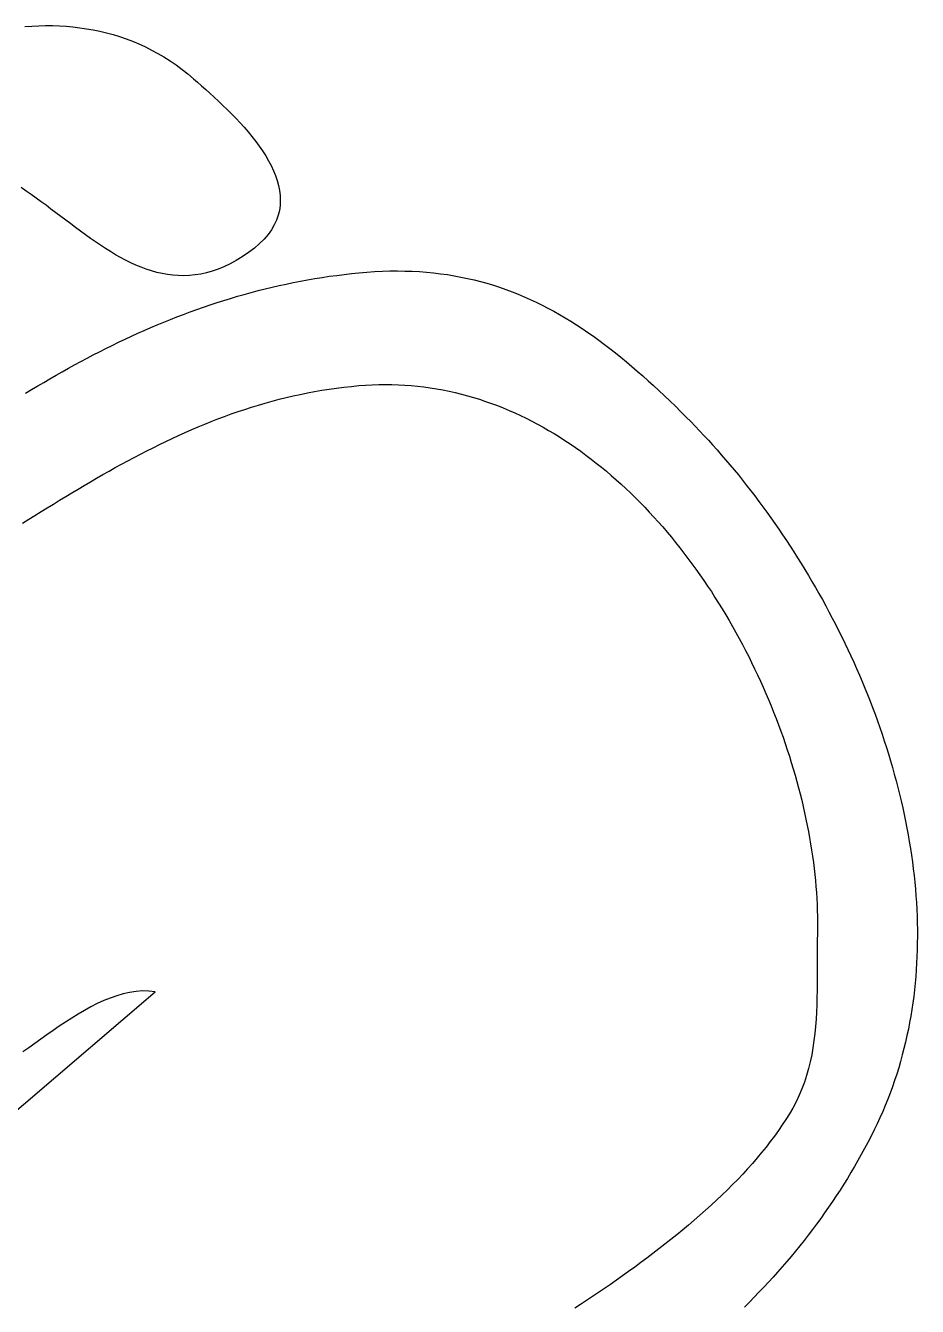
# Model space of a CAD drawing. Header units: millimetres. Extents: x 26 to 701, y 23 to 715.
# Drawn here: x 541.7 to 664.3, y 453.4 to 629.5 of the extents above; entities that cross this region are included whole.
import ezdxf

# ---------------------------------------------------------------- set-up
doc = ezdxf.new("R2010")
doc.units = ezdxf.units.MM
doc.layers.add('0_0_0', color=3, linetype='Continuous')

msp = doc.modelspace()

# ---------------------------------------------------------------- linework, layer by layer
at = {"layer": '0_0_0'}
for points in [[(541.62, 629.34), (542.57, 629.41), (543.52, 629.45), (544.46, 629.46), (545.41, 629.46), (546.35, 629.42), (547.29, 629.37), (548.22, 629.29), (549.15, 629.18), (550.08, 629.04), (551, 628.88), (551.92, 628.69), (552.83, 628.47), (553.74, 628.23), (554.64, 627.95), (555.53, 627.64), (556.42, 627.31), (557.29, 626.94), (558.17, 626.54), (559.03, 626.11), (559.88, 625.64), (560.73, 625.15), (561.56, 624.62), (562.39, 624.05), (563.21, 623.45), (564.01, 622.82), (564.81, 622.15), (565.35, 621.68), (565.9, 621.19), (566.47, 620.68), (567.05, 620.16), (567.64, 619.62), (568.24, 619.07), (568.83, 618.5), (569.43, 617.92), (570.02, 617.33), (570.61, 616.72), (571.19, 616.11), (571.75, 615.48), (572.3, 614.85), (572.83, 614.2), (573.34, 613.55), (573.83, 612.89), (574.29, 612.23), (574.72, 611.56), (575.11, 610.88), (575.47, 610.21), (575.79, 609.52), (576.07, 608.84), (576.3, 608.16), (576.49, 607.47), (576.62, 606.78), (576.7, 606.1), (576.72, 605.42), (576.69, 604.74), (576.59, 604.06), (576.42, 603.39), (576.19, 602.72), (575.88, 602.06), (575.5, 601.4), (575.04, 600.76), (574.5, 600.12), (573.88, 599.49), (573.17, 598.87), (572.37, 598.26), (571.48, 597.66), (570.64, 597.15), (569.81, 596.71), (568.98, 596.32), (568.17, 595.99), (567.36, 595.71), (566.57, 595.48), (565.78, 595.31), (565, 595.19), (564.23, 595.11), (563.46, 595.08), (562.7, 595.09), (561.95, 595.14), (561.21, 595.24), (560.47, 595.37), (559.74, 595.54), (559.01, 595.74), (558.29, 595.98), (557.58, 596.24), (556.87, 596.54), (556.16, 596.86), (555.46, 597.21), (554.76, 597.58), (554.06, 597.97), (553.37, 598.39), (552.68, 598.82), (551.99, 599.27), (551.31, 599.73), (550.63, 600.21), (549.94, 600.69), (549.26, 601.19), (548.59, 601.69), (547.91, 602.2), (547.23, 602.71), (546.55, 603.23), (545.87, 603.74), (545.19, 604.25), (544.52, 604.76), (543.83, 605.26), (543.15, 605.76), (542.47, 606.25), (541.78, 606.72), (541.09, 607.19)], [(541.69, 578.92), (542.53, 579.43), (543.37, 579.93), (544.21, 580.42), (545.05, 580.91), (545.9, 581.4), (546.74, 581.88), (547.59, 582.35), (548.45, 582.82), (549.3, 583.28), (550.16, 583.74), (551.02, 584.19), (551.89, 584.63), (552.76, 585.07), (553.63, 585.5), (554.5, 585.93), (555.38, 586.34), (556.26, 586.75), (557.14, 587.16), (558.03, 587.55), (558.92, 587.94), (559.81, 588.32), (560.71, 588.69), (561.61, 589.06), (562.51, 589.42), (563.42, 589.77), (564.33, 590.11), (565.25, 590.44), (566.16, 590.76), (567.09, 591.08), (568.02, 591.39), (568.95, 591.68), (569.88, 591.97), (570.82, 592.25), (571.77, 592.52), (572.72, 592.78), (573.67, 593.03), (574.63, 593.28), (575.59, 593.51), (576.56, 593.73), (577.53, 593.94), (578.51, 594.14), (579.49, 594.34), (580.48, 594.52), (581.47, 594.69), (582.46, 594.85), (583.46, 595), (584.47, 595.13), (585.48, 595.26), (586.5, 595.37), (587.52, 595.48), (588.61, 595.57), (589.69, 595.64), (590.75, 595.7), (591.79, 595.73), (592.83, 595.73), (593.84, 595.72), (594.85, 595.69), (595.84, 595.64), (596.82, 595.56), (597.79, 595.47), (598.75, 595.36), (599.69, 595.23), (600.62, 595.07), (601.55, 594.9), (602.46, 594.71), (603.36, 594.51), (604.25, 594.28), (605.13, 594.04), (606.01, 593.77), (606.87, 593.49), (607.73, 593.19), (608.57, 592.88), (609.41, 592.55), (610.25, 592.2), (611.07, 591.83), (611.89, 591.45), (612.7, 591.05), (613.5, 590.63), (614.3, 590.2), (615.09, 589.76), (615.88, 589.29), (616.66, 588.82), (617.44, 588.32), (618.22, 587.82), (618.99, 587.29), (619.75, 586.76), (620.51, 586.21), (621.27, 585.64), (622.03, 585.07), (622.78, 584.47), (623.54, 583.87), (624.29, 583.25), (625.04, 582.62), (625.78, 581.98), (626.53, 581.32), (627.28, 580.65), (628.02, 579.97), (628.77, 579.28), (629.52, 578.57), (630.27, 577.86), (631.02, 577.13), (631.77, 576.39), (632.52, 575.64), (633.13, 575.03), (633.74, 574.4), (634.35, 573.76), (634.95, 573.12), (635.56, 572.47), (636.15, 571.81), (636.75, 571.14), (637.34, 570.47), (637.93, 569.78), (638.52, 569.09), (639.1, 568.4), (639.68, 567.69), (640.25, 566.98), (640.82, 566.26), (641.39, 565.53), (641.95, 564.8), (642.51, 564.06), (643.06, 563.31), (643.61, 562.56), (644.15, 561.8), (644.69, 561.03), (645.23, 560.26), (645.76, 559.48), (646.28, 558.7), (646.8, 557.9), (647.32, 557.11), (647.82, 556.31), (648.33, 555.5), (648.83, 554.69), (649.32, 553.87), (649.8, 553.05), (650.28, 552.22), (650.76, 551.39), (651.23, 550.55), (651.69, 549.71), (652.14, 548.86), (652.59, 548.01), (653.03, 547.16), (653.47, 546.3), (653.9, 545.43), (654.32, 544.56), (654.74, 543.69), (655.14, 542.82), (655.54, 541.94), (655.94, 541.06), (656.32, 540.17), (656.7, 539.28), (657.07, 538.39), (657.43, 537.5), (657.78, 536.6), (658.13, 535.7), (658.47, 534.8), (658.8, 533.89), (659.12, 532.98), (659.43, 532.07), (659.74, 531.16), (660.03, 530.24), (660.32, 529.33), (660.59, 528.41), (660.86, 527.49), (661.12, 526.57), (661.37, 525.64), (661.61, 524.72), (661.84, 523.79), (662.06, 522.87), (662.28, 521.94), (662.48, 521.01), (662.67, 520.08), (662.85, 519.15), (663.02, 518.22), (663.18, 517.29), (663.33, 516.35), (663.47, 515.42), (663.6, 514.49), (663.72, 513.56), (663.83, 512.63), (663.93, 511.69), (664.01, 510.76), (664.09, 509.83), (664.15, 508.9), (664.2, 507.97), (664.24, 507.04), (664.27, 506.12), (664.29, 505.19), (664.29, 504.27), (664.28, 503.34), (664.26, 502.42), (664.23, 501.5), (664.19, 500.58), (664.13, 499.66), (664.06, 498.75), (663.98, 497.83), (663.89, 496.92), (663.78, 496.01), (663.66, 495.1), (663.53, 494.2), (663.38, 493.3), (663.22, 492.4), (663.05, 491.5), (662.86, 490.61), (662.66, 489.72), (662.45, 488.83), (662.22, 487.95), (661.98, 487.07), (661.72, 486.19), (661.45, 485.32), (661.16, 484.45), (660.86, 483.59), (660.55, 482.72), (660.22, 481.87), (659.88, 481.01), (659.52, 480.17), (659.15, 479.32), (658.76, 478.48), (658.35, 477.65), (657.92, 476.79), (657.49, 475.94), (657.04, 475.1), (656.58, 474.26), (656.12, 473.43), (655.64, 472.61), (655.16, 471.79), (654.67, 470.98), (654.17, 470.17), (653.66, 469.38), (653.14, 468.58), (652.62, 467.8), (652.09, 467.02), (651.54, 466.24), (651, 465.47), (650.44, 464.71), (649.87, 463.95), (649.3, 463.2), (648.72, 462.46), (648.13, 461.72), (647.54, 460.99), (646.94, 460.26), (646.33, 459.54), (645.71, 458.82), (645.08, 458.11), (644.45, 457.41), (643.82, 456.71), (643.17, 456.01), (642.52, 455.33), (641.86, 454.64), (641.2, 453.97), (640.52, 453.29)], [(541.3, 561.07), (542.15, 561.6), (542.99, 562.12), (543.84, 562.65), (544.68, 563.17), (545.53, 563.69), (546.37, 564.21), (547.22, 564.73), (548.07, 565.24), (548.92, 565.75), (549.77, 566.25), (550.62, 566.75), (551.47, 567.24), (552.32, 567.73), (553.18, 568.22), (554.04, 568.7), (554.9, 569.17), (555.76, 569.64), (556.62, 570.1), (557.49, 570.55), (558.36, 571), (559.23, 571.44), (560.11, 571.88), (560.99, 572.3), (561.87, 572.72), (562.75, 573.13), (563.64, 573.53), (564.54, 573.92), (565.43, 574.31), (566.33, 574.68), (567.24, 575.04), (568.15, 575.4), (569.06, 575.74), (569.98, 576.08), (570.91, 576.4), (571.84, 576.71), (572.77, 577.01), (573.71, 577.3), (574.66, 577.58), (575.61, 577.84), (576.56, 578.09), (577.53, 578.33), (578.5, 578.56), (579.47, 578.77), (580.45, 578.97), (581.44, 579.16), (582.44, 579.33), (583.44, 579.49), (584.45, 579.63), (585.47, 579.76), (586.49, 579.87), (587.52, 579.97), (588.44, 580.04), (589.35, 580.09), (590.26, 580.12), (591.16, 580.13), (592.06, 580.12), (592.95, 580.09), (593.84, 580.04), (594.72, 579.98), (595.6, 579.89), (596.47, 579.79), (597.34, 579.67), (598.21, 579.53), (599.06, 579.38), (599.92, 579.2), (600.77, 579.01), (601.61, 578.81), (602.45, 578.58), (603.28, 578.34), (604.11, 578.09), (604.93, 577.81), (605.75, 577.53), (606.56, 577.22), (607.36, 576.9), (608.16, 576.57), (608.96, 576.22), (609.75, 575.86), (610.53, 575.48), (611.31, 575.09), (612.08, 574.68), (612.84, 574.26), (613.6, 573.82), (614.35, 573.37), (615.1, 572.91), (615.84, 572.44), (616.58, 571.95), (617.3, 571.45), (618.03, 570.94), (618.74, 570.42), (619.45, 569.88), (620.15, 569.33), (620.85, 568.77), (621.54, 568.2), (622.22, 567.62), (622.9, 567.02), (623.57, 566.42), (624.23, 565.81), (624.89, 565.18), (625.53, 564.55), (626.18, 563.9), (626.81, 563.25), (627.44, 562.59), (628.06, 561.91), (628.67, 561.23), (629.28, 560.54), (629.88, 559.84), (630.47, 559.13), (631.05, 558.42), (631.63, 557.69), (632.2, 556.96), (632.76, 556.22), (633.31, 555.48), (633.86, 554.72), (634.4, 553.96), (634.93, 553.2), (635.45, 552.42), (635.97, 551.65), (636.47, 550.86), (636.97, 550.07), (637.46, 549.27), (637.95, 548.47), (638.42, 547.66), (638.89, 546.85), (639.35, 546.03), (639.8, 545.21), (640.24, 544.39), (640.67, 543.56), (641.1, 542.72), (641.51, 541.89), (641.92, 541.04), (642.32, 540.2), (642.71, 539.35), (643.09, 538.5), (643.46, 537.65), (643.83, 536.8), (644.18, 535.94), (644.53, 535.08), (644.86, 534.22), (645.19, 533.36), (645.51, 532.49), (645.82, 531.63), (646.12, 530.76), (646.41, 529.9), (646.69, 529.03), (646.96, 528.16), (647.23, 527.29), (647.48, 526.43), (647.72, 525.56), (647.96, 524.7), (648.18, 523.83), (648.39, 522.97), (648.6, 522.1), (648.79, 521.24), (648.98, 520.38), (649.15, 519.52), (649.32, 518.67), (649.47, 517.82), (649.62, 516.96), (649.75, 516.12), (649.88, 515.27), (649.99, 514.43), (650.09, 513.59), (650.19, 512.76), (650.27, 511.92), (650.34, 511.1), (650.41, 510.27), (650.46, 509.45), (650.5, 508.64), (650.53, 507.83), (650.55, 507.03), (650.55, 506.23), (650.55, 505.44), (650.54, 504.65), (650.52, 503.69), (650.51, 502.72), (650.51, 501.75), (650.51, 500.77), (650.51, 499.79), (650.51, 498.8), (650.51, 497.81), (650.5, 496.82), (650.48, 495.83), (650.45, 494.84), (650.41, 493.85), (650.36, 492.86), (650.28, 491.88), (650.19, 490.9), (650.07, 489.92), (649.93, 488.95), (649.77, 487.99), (649.57, 487.03), (649.34, 486.09), (649.07, 485.15), (648.77, 484.23), (648.43, 483.31), (648.05, 482.41), (647.63, 481.52), (647.16, 480.65), (646.7, 479.87), (646.22, 479.1), (645.72, 478.33), (645.19, 477.56), (644.64, 476.8), (644.07, 476.04), (643.49, 475.29), (642.88, 474.54), (642.26, 473.79), (641.61, 473.05), (640.95, 472.31), (640.28, 471.58), (639.59, 470.85), (638.88, 470.13), (638.17, 469.41), (637.43, 468.7), (636.69, 467.99), (635.94, 467.29), (635.17, 466.6), (634.4, 465.91), (633.61, 465.23), (632.82, 464.56), (632.02, 463.89), (631.21, 463.22), (630.4, 462.57), (629.58, 461.92), (628.76, 461.28), (627.93, 460.64), (627.1, 460.02), (626.27, 459.4), (625.43, 458.79), (624.6, 458.18), (623.77, 457.59), (622.93, 457), (622.1, 456.42), (621.27, 455.85), (620.45, 455.29), (619.62, 454.74), (618.81, 454.19), (617.99, 453.66), (617.19, 453.13)], [(536.95, 477.36), (559.52, 496.65), (558.65, 496.74), (557.77, 496.75), (556.89, 496.68), (556.01, 496.55), (555.12, 496.35), (554.23, 496.09), (553.34, 495.78), (552.46, 495.42), (551.57, 495.01), (550.69, 494.56), (549.81, 494.08), (548.93, 493.56), (548.06, 493.02), (547.2, 492.46), (546.34, 491.89), (545.48, 491.3), (544.64, 490.71), (543.8, 490.11), (542.98, 489.52), (542.16, 488.94), (541.35, 488.37)]]:
    msp.add_lwpolyline(points, dxfattribs=at)

doc.saveas('drawing.dxf')
